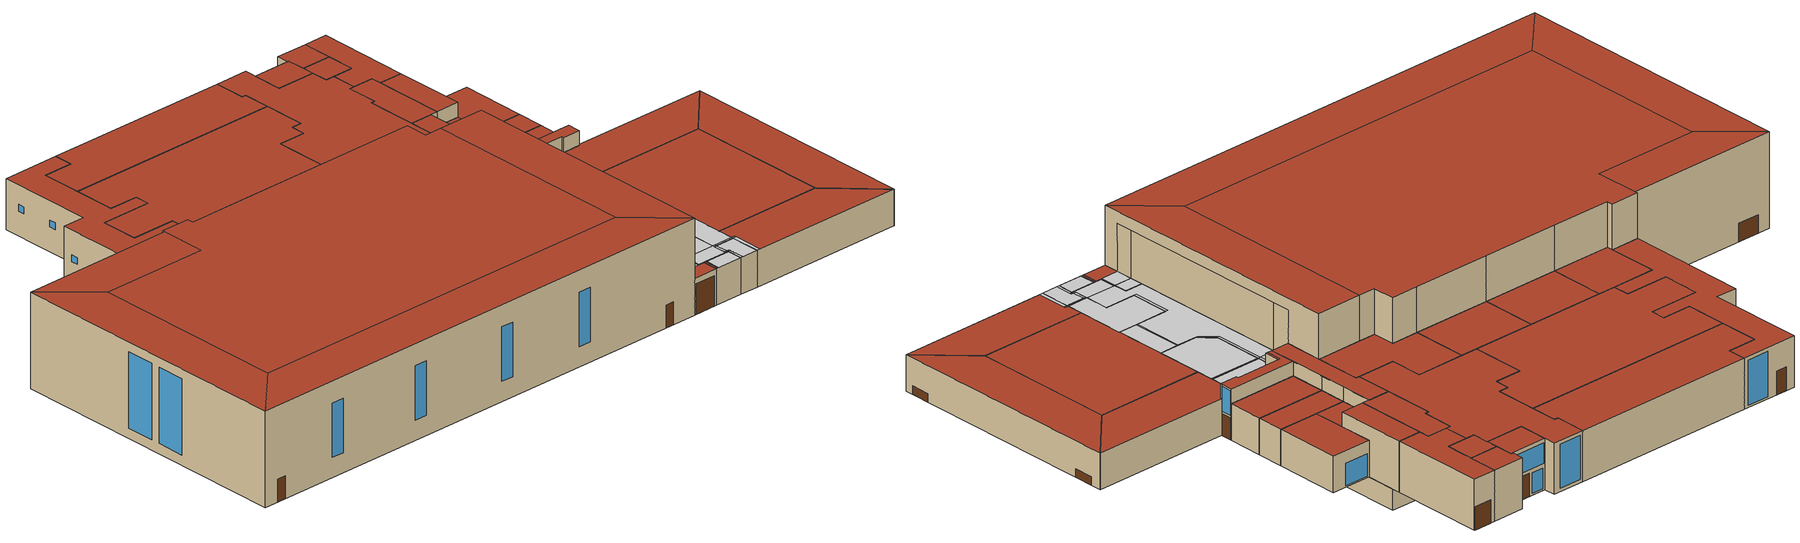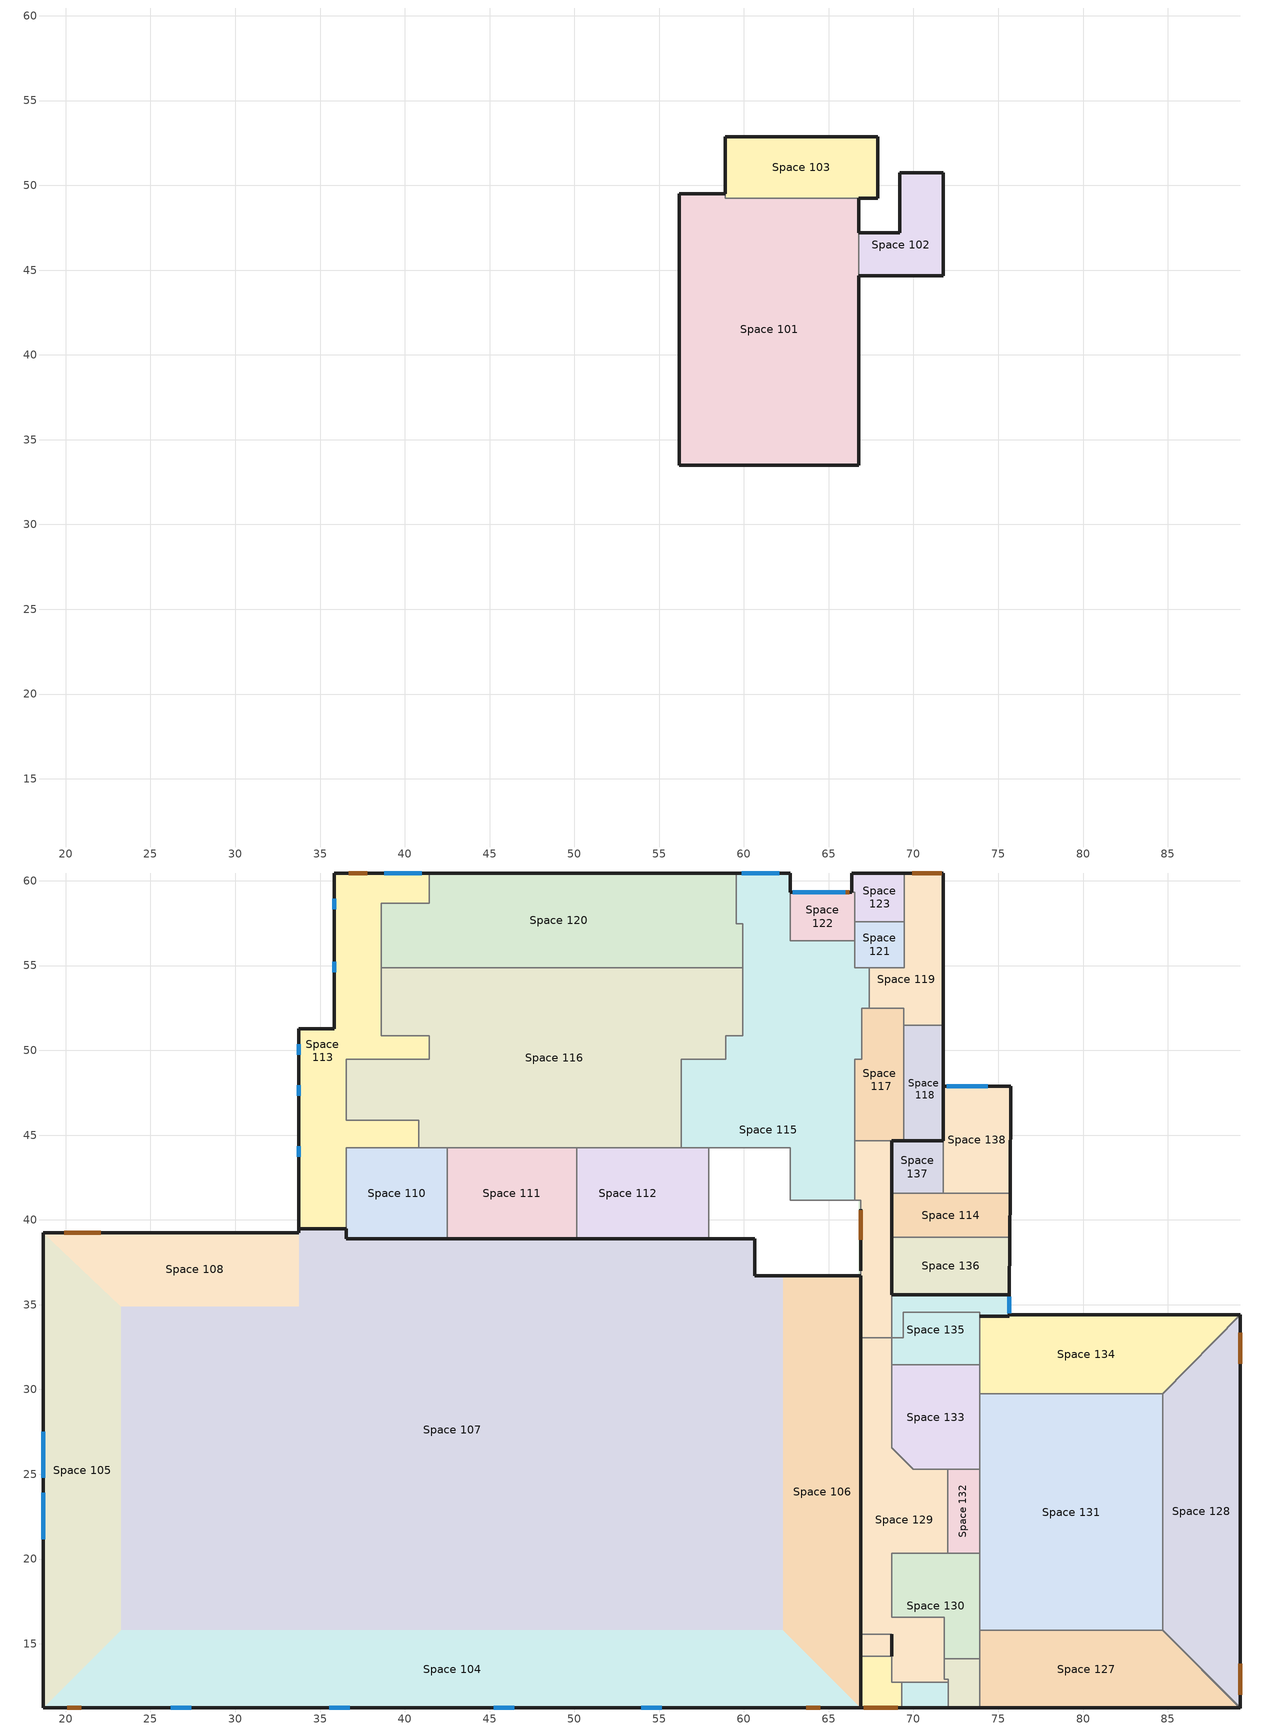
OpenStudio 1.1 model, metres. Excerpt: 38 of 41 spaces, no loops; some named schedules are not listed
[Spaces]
Space 101
 floor ground: 58.89,49.5 58.89,49.25 66.78,49.25 66.78,33.5 56.18,33.5 56.18,49.5 z-2
 wall ground: 58.89,49.5 56.18,49.5 56.18,33.5 66.78,33.5 66.78,44.67 / 66.78,47.21 66.78,49.25 z-2:0
 wall to Space 103: 66.78,49.25 58.89,49.25 58.89,49.5 z-2:0
 wall to Space 102: 66.78,44.67 66.78,47.21 z-2:0
 ceiling adiabatic (V2-BRoof1): 66.78,36.72 66.78,41.15 62.74,41.15 62.74,44.27 57.93,44.27 57.93,38.88 60.64,38.88 60.64,36.72 z0
Space 102
 floor ground: 71.74,50.73 71.74,44.67 66.78,44.67 66.78,47.21 69.2,47.21 69.2,50.73 z-2
 wall ground: 66.78,44.67 71.74,44.67 71.74,50.73 69.2,50.73 69.2,47.21 66.78,47.21 z-2:0
Space 103
 floor ground: 67.88,52.86 67.88,49.25 58.89,49.25 58.89,52.86 z-2
 wall ground: 66.78,49.25 67.88,49.25 67.88,52.86 58.89,52.86 58.89,49.5 z-2:0
Space 104
 floor ground: 62.32,15.79 66.9,11.22 18.68,11.22 23.25,15.79 z0
 wall outside: 18.68,11.22 66.9,11.22 z0:8.99
 window: 53.94,11.22 55.15,11.22 / 35.55,11.22 36.76,11.22 / 26.21,11.22 27.42,11.22 / 45.25,11.22 46.46,11.22 z1.87:6.94
 door: 20.08,11.22 20.91,11.22 / 63.69,11.22 64.51,11.22 z0:2.13
 roof outside: 66.9,11.22 62.32,15.79 23.25,15.79 18.68,11.22 z8.99
Space 105
 floor ground: 18.68,39.23 23.25,34.91 23.25,15.79 18.68,11.22 z0
 wall outside: 18.68,39.23 18.68,11.22 z0:8.99
 window: 18.68,23.91 18.68,21.17 / 18.68,27.52 18.68,24.78 z0.96:8.06
 roof outside: 18.68,11.22 23.25,15.79 23.25,34.91 18.68,39.23 z8.99
Space 106
 floor ground: 66.9,36.72 66.9,11.22 62.32,15.79 62.32,33.5 66.78,33.5 66.78,36.72 z0
 floor to Space 101: 66.78,36.72 66.78,33.5 62.32,33.5 62.32,36.72 z0
 wall outside: 66.9,36.72 62.32,36.72 z4.75:8.99; 66.9,11.22,8.99 66.9,11.22,3.4 66.9,12.67,3.4 66.9,12.67,7.9 66.9,33.05,7.9 66.9,33.05,4.75 66.9,36.72,4.75 66.9,36.72,8.99
 wall to Space 129 (V2-BWall2): 66.9,14.25 66.9,15.57 66.9,36.72 z0:3.4; 66.9,33.05 66.9,36.72 z3.4:4.75
 wall to Space 109: 66.9,36.72 62.32,36.72 z0:4.75
 wall to Space 124 (V2-BWall2): 66.9,11.22 66.9,14.25 z0:3.4
 wall adiabatic (V2-BWall2): 66.9,31.36 66.9,33.05 z3.4:7.9
 wall to Space 139 (V2-BWall2): 66.9,12.67 66.9,14.3 z3.4:7.9
 wall to Space 140 (000_Interior Wall 1): 66.9,14.3 66.9,31.36 z3.4:7.9
 roof outside: 66.9,11.22 66.9,36.72 62.32,36.72 62.32,15.79 z8.99
Space 107
 floor ground: 36.54,39.48 36.54,38.88 56.18,38.88 56.18,33.5 62.32,33.5 62.32,15.79 23.25,15.79 23.25,34.91 33.75,34.91 33.75,39.48 z0
 floor to Space 101: 60.64,38.88 60.64,36.72 62.32,36.72 62.32,33.5 56.18,33.5 56.18,38.88 z0
 wall outside: 62.32,36.72 60.64,36.72 60.64,38.88 57.93,38.88 50.14,38.88 42.49,38.88 36.54,38.88 36.54,39.48 33.75,39.48 z4.75:8.99; 33.75,39.48 33.75,39.23 z0:8.99; 62.32,36.72 60.64,36.72 60.64,38.88 57.93,38.88 z0:4.75
 wall to Space 110 (000_Interior Wall): 42.49,38.88 36.54,38.88 36.54,39.48 z0:4.75
 wall to Space 111: 50.14,38.88 42.49,38.88 z0:4.75
 wall to Space 113 (000_Interior Wall): 36.54,39.48 33.75,39.48 z0:4.75
 wall to Space 112: 57.93,38.88 50.14,38.88 z0:4.75
 roof outside: 62.32,15.79 62.32,36.72 60.64,36.72 60.64,38.88 36.54,38.88 36.54,39.48 33.75,39.48 33.75,34.91 23.25,34.91 23.25,15.79 z8.99
Space 108
 floor ground: 18.68,39.23 33.75,39.23 33.75,34.91 23.25,34.91 z0
 wall outside: 33.75,39.23 18.68,39.23 z0:8.99
 door: 22.08,39.23 19.92,39.23 z0:1.74
 roof outside: 33.75,34.91 33.75,39.23 18.68,39.23 23.25,34.91 z8.99
Space 109
 floor ground: 66.9,41.15 66.9,36.72 66.78,36.72 66.78,41.15 z0
 wall outside: 66.9,36.99 66.9,40.63 z2.41:3.4
 wall to Space 112: 57.93,44.27 57.93,38.88 z0:4.75
 wall to Space 115: 66.54,41.15 62.74,41.15 62.74,44.27 57.93,44.27 z0:4.75
 wall to Space 129: 66.9,36.72 66.9,40.92 66.9,41.15 66.54,41.15 z0:3.4; 66.9,36.72 66.9,36.99 66.9,40.63 66.9,40.92 66.9,41.15 66.54,41.15 z3.4:4.75
 door inside: 66.9,38.84 66.9,40.58 z0:2.16
 roof outside: 66.9,36.72 66.9,41.15 62.74,41.15 62.74,44.27 57.93,44.27 57.93,38.88 60.64,38.88 60.64,36.72 z4.75
Space 110
 floor ground: 42.49,44.27 42.49,38.88 36.54,38.88 36.54,44.27 z0
 wall to Space 113: 40.83,44.27 36.54,44.27 36.54,39.48 z0:4.75
 wall to Space 116: 42.49,44.27 40.83,44.27 z0:4.75
 wall to Space 111: 42.49,38.88 42.49,44.27 z0:4.75
 roof outside: 42.49,38.88 42.49,44.27 36.54,44.27 36.54,38.88 z4.75
Space 111
 floor ground: 50.14,44.27 50.14,38.88 42.49,38.88 42.49,44.27 z0
 wall to Space 116: 50.14,44.27 42.49,44.27 z0:4.75
 wall to Space 112: 50.14,38.88 50.14,44.27 z0:4.75
 roof outside: 50.14,38.88 50.14,44.27 42.49,44.27 42.49,38.88 z4.75
Space 112
 floor ground: 56.18,44.27 56.18,38.88 50.14,38.88 50.14,44.27 z0
 floor to Space 101: 57.93,44.27 57.93,38.88 56.18,38.88 56.18,44.27 z0
 wall to Space 116: 56.3,44.27 50.14,44.27 z0:4.75
 wall to Space 115: 57.93,44.27 56.3,44.27 z0:4.75
 roof outside: 57.93,38.88 57.93,44.27 50.14,44.27 50.14,38.88 z4.75
Space 113
 floor ground: 41.44,60.46 41.44,58.68 38.61,58.68 38.61,50.87 41.44,50.87 41.44,49.47 36.54,49.47 36.54,45.87 40.83,45.87 40.83,44.27 36.54,44.27 36.54,39.48 33.75,39.48 33.75,51.26 35.85,51.26 35.85,60.46 z0
 wall outside: 41.44,60.46 35.85,60.46 35.85,51.26 33.75,51.26 33.75,39.48 z0:4.75
 wall to Space 120: 38.61,54.87 38.61,58.68 41.44,58.68 41.44,60.46 z0:4.75
 wall to Space 116: 40.83,44.27 40.83,45.87 36.54,45.87 36.54,49.47 41.44,49.47 41.44,50.87 38.61,50.87 38.61,54.87 z0:4.75
 window: 41,60.46 38.78,60.46 z0.2:4.41; 35.85,55.22 35.85,54.6 / 35.85,58.94 35.85,58.33 z2.34:2.96; 33.75,44.35 33.75,43.74 / 33.75,50.35 33.75,49.73 / 33.75,47.93 33.75,47.31 z1.82:2.43
 door: 37.78,60.46 36.71,60.46 z0:2.19
 roof outside: 36.54,39.48 36.54,44.27 40.83,44.27 40.83,45.87 36.54,45.87 36.54,49.47 41.44,49.47 41.44,50.87 38.61,50.87 38.61,58.68 41.44,58.68 41.44,60.46 35.85,60.46 35.85,51.26 33.75,51.26 33.75,39.48 z4.75
Space 115
 floor ground: 62.74,60.46 62.74,56.47 66.54,56.47 66.54,54.88 67.4,54.88 67.4,52.86 59.93,52.86 59.93,57.47 59.54,57.47 59.54,60.46 z0
 floor to Space 103: 59.93,52.86 67.4,52.86 67.4,52.47 66.94,52.47 66.94,49.47 66.54,49.47 66.54,49.25 58.89,49.25 58.89,49.47 58.94,49.47 58.94,50.86 59.93,50.86 z0
 floor to Space 101: 58.89,49.47 58.89,49.25 66.54,49.25 66.54,41.15 62.74,41.15 62.74,44.27 56.3,44.27 56.3,49.47 z0
 wall outside: 62.74,59.31 62.74,60.46 59.54,60.46 z0:4.75
 wall to Space 116: 59.93,54.87 59.93,50.86 58.94,50.86 58.94,49.47 56.3,49.47 56.3,44.27 z0:4.75
 wall to Space 120: 59.54,60.46 59.54,57.47 59.93,57.47 59.93,54.87 z0:4.75
 wall to Space 122: 66.54,56.47 62.74,56.47 62.74,59.31 z0:4.75
 wall to Space 121: 67.4,54.88 66.54,54.88 66.54,56.47 z0:4.75
 wall to Space 119: 67.4,52.47 67.4,54.88 z0:4.75
 wall to Space 117: 66.54,44.67 66.54,49.47 66.94,49.47 66.94,52.47 67.4,52.47 z0:4.75
 wall to Space 129: 66.54,41.15 66.54,44.67 z0:3.4; 66.54,41.15 66.54,44.67 z3.4:4.75
 window: 62.09,60.46 59.87,60.46 z0.34:4.44
 roof outside: 66.54,41.15 66.54,49.47 66.94,49.47 66.94,52.47 67.4,52.47 67.4,54.88 66.54,54.88 66.54,56.47 62.74,56.47 62.74,60.46 59.54,60.46 59.54,57.47 59.93,57.47 59.93,50.86 58.94,50.86 58.94,49.47 56.3,49.47 56.3,44.27 62.74,44.27 62.74,41.15 z4.75
Space 116
 floor ground: 59.93,54.87 59.93,52.86 58.89,52.86 58.89,49.5 56.18,49.5 56.18,44.27 40.83,44.27 40.83,45.87 36.54,45.87 36.54,49.47 41.44,49.47 41.44,50.87 38.61,50.87 38.61,54.87 z0
 floor to Space 101: 58.89,49.5 58.89,49.47 56.3,49.47 56.3,44.27 56.18,44.27 56.18,49.5 z0
 floor to Space 103: 59.93,52.86 59.93,50.86 58.94,50.86 58.94,49.47 58.89,49.47 58.89,52.86 z0
 wall to Space 120: 59.93,54.87 38.61,54.87 z0:4.75
 roof outside: 56.3,44.27 56.3,49.47 58.94,49.47 58.94,50.86 59.93,50.86 59.93,54.87 38.61,54.87 38.61,50.87 41.44,50.87 41.44,49.47 36.54,49.47 36.54,45.87 40.83,45.87 40.83,44.27 z4.75
Space 117
 floor ground: 69.43,52.47 69.43,50.73 69.2,50.73 69.2,47.21 66.78,47.21 66.78,49.25 67.88,49.25 67.88,52.47 z0
 floor to Space 103: 67.88,52.47 67.88,49.25 66.54,49.25 66.54,49.47 66.94,49.47 66.94,52.47 z0
 floor to Space 101: 66.78,49.25 66.78,44.67 66.54,44.67 66.54,49.25 z0
 floor to Space 102: 69.43,50.73 69.43,44.67 66.78,44.67 66.78,47.21 69.2,47.21 69.2,50.73 z0
 wall outside: 68.71,44.67 69.43,44.67 z3.4:4.75
 wall to Space 119: 69.43,51.49 69.43,52.47 67.4,52.47 z0:4.75
 wall to Space 118: 69.43,44.67 69.43,51.49 z0:4.75
 wall to Space 137: 68.71,44.67 69.43,44.67 z0:3.4
 wall to Space 129: 66.54,44.67 68.71,44.67 z0:3.4; 66.54,44.67 68.71,44.67 z3.4:4.75
 roof outside: 69.43,44.67 69.43,52.47 66.94,52.47 66.94,49.47 66.54,49.47 66.54,44.67 z4.75
Space 118
 floor ground: 71.74,51.49 71.74,50.73 69.43,50.73 69.43,51.49 z0
 floor to Space 102: 71.74,50.73 71.74,44.67 69.43,44.67 69.43,50.73 z0
 wall outside: 69.43,44.67 71.74,44.67 z3.4:4.75; 71.74,44.67,4.75 71.74,44.67,3.4 71.74,47.88,3.4 71.74,47.88,0 71.74,51.49,0 71.74,51.49,4.75
 wall to Space 137: 69.43,44.67 71.74,44.67 z0:3.4
 wall to Space 119: 71.74,51.49 69.43,51.49 z0:4.75
 wall to Space 138: 71.74,44.67 71.74,47.88 z0:3.4
 roof outside: 71.74,44.67 71.74,51.49 69.43,51.49 69.43,44.67 z4.75
Space 119
 floor ground: 71.74,60.46 71.74,51.49 69.43,51.49 69.43,52.47 67.88,52.47 67.88,52.86 67.4,52.86 67.4,54.88 69.45,54.88 69.45,60.46 z0
 floor to Space 103: 67.88,52.86 67.88,52.47 67.4,52.47 67.4,52.86 z0
 wall outside: 71.74,51.49 71.74,60.46 69.45,60.46 z0:4.75
 wall to Space 121: 69.45,57.6 69.45,54.88 67.4,54.88 z0:4.75
 wall to Space 123: 69.45,60.46 69.45,57.6 z0:4.75
 door: 71.66,60.46 69.92,60.46 z0:2.16
 roof outside: 71.74,51.49 71.74,60.46 69.45,60.46 69.45,54.88 67.4,54.88 67.4,52.47 69.43,52.47 69.43,51.49 z4.75
Space 120
 floor ground: 59.54,60.46 59.54,57.47 59.93,57.47 59.93,54.87 38.61,54.87 38.61,58.68 41.44,58.68 41.44,60.46 z0
 wall outside: 59.54,60.46 41.44,60.46 z0:4.75
 roof outside: 59.93,54.87 59.93,57.47 59.54,57.47 59.54,60.46 41.44,60.46 41.44,58.68 38.61,58.68 38.61,54.87 z4.75
Space 121
 floor ground: 69.45,57.6 69.45,54.88 66.54,54.88 66.54,57.6 z0
 wall to Space 122: 66.54,57.6 66.54,56.47 z0:4.75
 wall to Space 123: 69.45,57.6 66.54,57.6 z0:4.75
 roof outside: 69.45,54.88 69.45,57.6 66.54,57.6 66.54,54.88 z4.75
Space 122
 floor ground: 62.74,59.31 66.54,59.31 66.54,56.47 62.74,56.47 z0
 wall outside: 66.35,59.31 62.74,59.31 z0:4.75
 wall to Space 123: 66.54,57.6 66.54,59.31 66.35,59.31 z0:4.75
 window: 64.16,59.31 62.99,59.31 z0.17:2.08; 65.97,59.31 62.89,59.31 z2.49:4.4
 door: 66.21,59.31 64.47,59.31 z0:2.16
 roof outside: 66.54,56.47 66.54,59.31 62.74,59.31 62.74,56.47 z4.75
Space 123
 floor ground: 69.45,60.46 69.45,57.6 66.54,57.6 66.54,59.31 66.35,59.31 66.35,60.46 z0
 wall outside: 69.45,60.46 66.35,60.46 66.35,59.31 z0:4.75
 roof outside: 69.45,57.6 69.45,60.46 66.35,60.46 66.35,59.31 66.54,59.31 66.54,57.6 z4.75
Space 124
 floor ground: 68.71,14.25 68.71,12.72 69.32,12.72 69.32,11.22 66.9,11.22 66.9,14.25 z0; 68.71,15.57 68.71,14.25 66.9,14.25 66.9,15.57 z0
 wall outside: 66.9,11.22 69.32,11.22 / 68.71,14.25 68.71,15.57 z0:3.4
 wall adiabatic (V2-BWall2): 66.9,15.57 66.9,14.25 z0:3.4
 wall to Space 129: 68.71,15.57 66.9,15.57 / 69.32,12.72 68.71,12.72 68.71,14.25 z0:3.4
 wall to Space 125: 69.32,11.22 69.32,12.72 z0:3.4
 door: 67.08,11.22 69.08,11.22 z0:2.86
 ceiling to Space 140: 68.71,14.3 68.71,15.57 66.9,15.57 66.9,14.3 z3.4
 ceiling to Space 139: 69.32,12.67 69.32,12.72 68.71,12.72 68.71,14.25 66.9,14.25 66.9,12.67 z3.4
 roof outside: 66.9,11.22 69.32,11.22 69.32,12.67 66.9,12.67 z3.4
Space 125
 floor ground: 72.06,12.72 72.06,11.22 69.32,11.22 69.32,12.72 z0
 wall outside: 69.32,11.22 72.06,11.22 z0:3.4
 wall to Space 129: 72.06,12.72 69.32,12.72 z0:3.4
 wall to Space 126: 72.06,11.22 72.06,12.72 z0:3.4
 ceiling to Space 139: 72.06,11.22 72.06,12.72 69.44,12.72 69.44,12.67 69.62,12.67 69.62,11.22 z3.4
 roof outside: 69.49,11.22 69.49,12.67 69.32,12.67 69.32,11.22 z3.4; 69.62,11.22 69.62,12.67 69.49,12.67 69.49,11.22 z3.4
Space 126
 floor ground: 73.91,14.11 73.91,11.22 72.06,11.22 72.06,12.91 71.81,12.91 71.81,14.11 z0
 wall outside: 72.06,11.22 73.91,11.22 z0:3.4
 wall to Space 129: 71.81,14.11 71.81,12.91 72.06,12.91 72.06,12.72 z0:3.4
 wall to Space 130: 73.91,14.11 73.72,14.11 71.81,14.11 z0:3.4
 wall to Space 127: 73.91,11.22 73.91,14.11 z1.46:3.4; 73.91,11.22 73.91,14.11 z0:1.46
 ceiling to Space 139: 72.32,11.22 72.32,12.72 72.06,12.72 72.06,11.22 z3.4; 72.06,12.91 72.06,14.11 71.81,14.11 71.81,12.91 z3.4; 73.91,11.22 73.91,14.11 72.06,14.11 72.06,12.91 72.32,12.91 72.32,11.22 z3.4
Space 127
 floor ground: 84.7,15.79 89.27,11.22 73.91,11.22 73.91,15.79 z0
 wall outside: 73.91,11.22 89.27,11.22 z0:3.4
 wall to Space 130: 73.91,15.79 73.91,14.3 73.91,14.11 z1.46:3.4; 73.91,15.79 73.91,14.11 z0:1.46
 wall to Space 131: 84.7,15.79 73.91,15.79 z0:3.4
 wall to Space 128: 89.27,11.22 84.7,15.79 z0:3.4
 ceiling to Space 139: 74.27,11.22 74.27,14.11 73.91,14.11 73.91,11.22 z3.4
 roof outside: 89.27,11.22 84.7,15.79 73.91,15.79 73.91,14.3 74.27,14.3 74.27,11.22 z3.4
Space 128
 floor ground: 89.27,34.42 89.27,11.22 84.7,15.79 84.7,29.75 z0
 wall outside: 89.27,11.22 89.27,34.42 z0:3.4
 wall to Space 131: 84.7,29.75 84.7,15.79 z0:3.4
 wall to Space 134: 89.27,34.42 84.7,29.75 z0:3.4
 door: 89.27,31.51 89.27,33.34 / 89.27,12 89.27,13.82 z0:0.79
 roof outside: 89.27,11.22 89.27,34.42 84.7,29.75 84.7,15.79 z3.4
Space 129
 floor to Space 101: 66.78,44.67 66.78,41.15 66.54,41.15 66.54,44.67 z0
 floor ground: 68.71,15.57 68.71,14.25 66.9,14.25 66.9,15.57 z0; 66.78,44.67 68.71,44.67 68.71,26.56 69.99,25.29 72.02,25.29 72.02,20.36 68.73,20.36 68.73,16.57 71.81,16.57 71.81,12.91 72.06,12.91 72.06,12.72 68.71,12.72 68.71,15.57 66.9,15.57 66.9,41.15 66.78,41.15 z0
 wall outside: 68.71,35.57 68.71,38.99 68.71,41.57 68.71,44.67 z3.4:4.75
 wall to Space 137: 68.71,41.57 68.71,44.67 z0:3.4
 wall to Space 114: 68.71,38.99 68.71,41.57 z0:3.4
 wall to Space 136: 68.71,35.57 68.71,38.99 z0:3.4
 wall to Space 135: 68.71,33.05,4.75 68.71,33.05,3.4 68.71,31.45,3.4 68.71,31.45,0 68.71,35.57,0 68.71,35.57,4.75
 wall to Space 133: 72.02,25.29 69.99,25.29 68.71,26.56 68.71,31.45 z0:3.4
 wall to Space 132: 72.02,20.36 72.02,25.29 z0:3.4
 wall to Space 130: 71.81,14.11 71.81,16.57 68.73,16.57 68.73,20.36 72.02,20.36 z0:3.4
 wall to Space 141 (V2-BWall2): 66.9,33.05 68.71,33.05 z3.4:4.75
 ceiling to Space 141 (V2-BWall2): 68.71,31.45 68.71,33.05 68.45,33.05 68.45,31.45 z3.4; 66.9,31.36 68.45,31.36 68.45,33.05 66.9,33.05 z3.4
 ceiling to Space 140 (V2-BWall2): 69.99,25.29 68.71,26.56 68.71,31.36 68.45,31.36 68.45,26.56 69.79,25.29 z3.4; 72.02,20.36 72.02,25.29 71.92,25.29 71.92,20.36 z3.4; 68.73,16.57 68.73,20.36 68.47,20.36 68.47,16.57 z3.4; 71.81,14.3 71.81,16.57 68.47,16.57 68.47,20.36 71.92,20.36 71.92,25.29 69.79,25.29 68.45,26.56 68.45,31.36 66.9,31.36 66.9,15.57 68.71,15.57 68.71,14.3 z3.4
 ceiling to Space 139 (V2-BWall2): 68.8,12.72 68.8,14.25 68.71,14.25 68.71,12.72 z3.4; 72.06,12.72 72.06,12.91 71.81,12.91 71.81,14.3 68.8,14.3 68.8,12.72 z3.4
 roof outside (V2-BWall2): 68.71,33.05 68.71,44.67 66.54,44.67 66.54,41.15 66.9,41.15 66.9,33.05 z4.75
Space 130
 floor ground: 73.91,20.36 73.91,14.11 71.81,14.11 71.81,16.57 68.73,16.57 68.73,20.36 z0
 wall to Space 132: 73.91,20.36 72.02,20.36 z0:3.4
 wall to Space 131: 73.91,15.79 73.91,20.36 z0:1.46; 73.91,15.79 73.91,20.36 z1.46:3.4
 ceiling to Space 140: 71.81,14.3 73.91,14.3 73.91,20.36 68.73,20.36 68.73,16.57 71.81,16.57 z3.4
 ceiling to Space 139: 73.91,14.11 73.91,14.3 72.06,14.3 72.06,14.11 z3.4
Space 131
 floor ground: 84.7,29.75 84.7,15.79 73.91,15.79 73.91,29.75 z0
 wall to Space 132: 73.91,25.29 73.91,20.36 z1.46:3.4; 73.91,25.29 73.91,20.36 z0:1.46
 wall to Space 133: 73.91,29.75 73.91,25.29 z1.46:3.4; 73.91,29.75 73.91,25.29 z0:1.46
 wall to Space 134: 84.7,29.75 73.91,29.75 z0:3.4
 roof outside: 84.7,15.79 84.7,29.75 73.91,29.75 73.91,15.79 z3.4
Space 132
 floor ground: 73.91,25.29 73.91,20.36 72.02,20.36 72.02,25.29 z0
 wall to Space 133: 73.91,25.29 72.02,25.29 z0:3.4
 ceiling to Space 140: 73.91,20.36 73.91,25.29 72.02,25.29 72.02,20.36 z3.4
Space 133
 floor ground: 73.91,31.45 73.91,25.29 69.99,25.29 68.71,26.56 68.71,31.45 z0
 wall to Space 135: 73.91,31.45 68.71,31.45 z0:3.4
 wall to Space 134: 73.91,29.75 73.91,31.36 73.91,31.45 z1.46:3.4; 73.91,29.75 73.91,31.45 z0:1.46
 ceiling to Space 141: 73.91,31.36 73.91,31.45 68.71,31.45 68.71,31.36 z3.4
 ceiling to Space 140: 73.91,25.29 73.91,31.36 68.71,31.36 68.71,26.56 69.99,25.29 z3.4
Space 134
 floor ground: 89.27,34.42 84.7,29.75 73.91,29.75 73.91,34.33 75.65,34.33 75.65,34.42 z0
 wall outside: 89.27,34.42 75.65,34.42 z0:3.4
 wall to Space 135: 75.65,34.42 75.65,34.33 73.91,34.33 73.91,31.45 z0:1.46; 73.91,34.33 73.91,31.45 z1.46:3.4; 75.65,34.33 73.91,34.33 z1.46:2.05; 75.65,34.42 75.65,34.33 73.91,34.33 z2.05:3.4
 roof outside: 84.7,29.75 89.27,34.42 75.65,34.42 75.65,34.33 73.91,34.33 73.91,29.75 z3.4
Space 135
 floor ground: 75.66,35.57 75.65,34.42 75.65,34.33 73.91,34.33 73.91,31.45 68.71,31.45 68.71,35.57 z0
 wall outside: 75.65,34.42 75.66,35.57 z0:4.76; 75.66,35.57 68.71,35.57 / 75.65,34.33 75.65,34.42 z3.4:4.76
 wall outside (V2-BWall2): 73.91,34.33 75.65,34.33 z3.4:4.76
 wall to Space 136: 75.66,35.57 68.71,35.57 z0:3.4
 wall to Space 141 (V2-BWall2): 69.4,34.54 73.91,34.54 73.91,34.33 / 68.71,33.05 69.17,33.05 z3.4:4.76
 wall adiabatic (V2-BWall2): 69.17,33.05 69.4,33.05 69.4,34.54 z3.4:4.76
 window: 75.65,34.5 75.66,35.47 z2.27:4.58
 door: 75.65,34.5 75.66,35.46 z0:2.03
 ceiling to Space 141 (000_Interior Wall): 73.91,31.45 73.91,34.54 69.4,34.54 69.4,33.05 68.71,33.05 68.71,31.45 z3.4
 roof outside: 69.17,33.05 69.17,34.54 73.91,34.54 73.91,34.33 75.65,34.33 75.65,34.42 75.66,35.57 68.71,35.57 68.71,33.05 z4.76; 69.4,33.05 69.4,34.54 69.17,34.54 69.17,33.05 z4.76
Space 136
 floor ground: 75.68,38.99 75.66,35.57 68.71,35.57 68.71,38.99 z0
 wall outside: 75.66,35.57 75.68,38.99 z0:3.4
 wall to Space 114: 75.68,38.99 68.71,38.99 z0:3.4
 roof outside: 75.66,35.57 75.68,38.99 68.71,38.99 68.71,35.57 z3.4
Space 114
 floor ground: 75.7,41.57 75.68,38.99 68.71,38.99 68.71,41.57 z0
 wall outside: 75.68,38.99 75.7,41.57 z0:3.4
 wall to Space 137: 71.74,41.57 68.71,41.57 z0:3.4
 wall to Space 138: 75.7,41.57 71.74,41.57 z0:3.4
 roof outside: 75.68,38.99 75.7,41.57 68.71,41.57 68.71,38.99 z3.4
Space 137
 floor ground: 71.74,44.67 71.74,41.57 68.71,41.57 68.71,44.67 z0
 wall to Space 138: 71.74,41.57 71.74,44.67 z0:3.4
 roof outside: 71.74,41.57 71.74,44.67 68.71,44.67 68.71,41.57 z3.4
Space 138
 floor ground: 75.74,47.88 75.7,41.57 71.74,41.57 71.74,47.88 z0
 wall outside: 75.7,41.57 75.74,47.88 71.74,47.88 z0:3.4
 window: 74.37,47.88 71.96,47.88 z0.16:2.24
 roof outside: 75.7,41.57 75.74,47.88 71.74,47.88 71.74,41.57 z3.4
[Building]
Building 362 - Archetype 5C - Fitness and Recreation: North Axis=-15; Space Type=MNECB-Recreational Sports Area; Default Schedule Set=NECB-B
[Site]
Site 1: Latitude {deg}=44.12; Longitude {deg}=-77.53; Time Zone {hr}=-5; Elevation {m}=86
[SizingPeriod:DesignDay] Barometric Pressure {Pa}=100296; Sky Clearness=0; Rain Indicator=0; Snow Indicator=0; Day of Month=21; Daylight Saving Time Indicator=0; Dry-Bulb Temperature Range Modifier Type=DefaultMultipliers
Name | Maximum Dry-Bulb Temperature {C} | Daily Dry-Bulb Temperature Range {deltaC} | Humidity Indicating Conditions at Maximum Dry-Bulb {BasedOnField A3} | Wind Speed {m/s} | Wind Direction {deg} | Month | Day Type | Humidity Indicating Type | Solar Model Indicator | ASHRAE Taub | ASHRAE Taud
Trenton Ann Clg .4% Condns DB=>MWB | 29.2 | 9.9 | 22.1 | 5.1 | 220 | 7 | SummerDesignDay | Wetbulb | ASHRAETau | 0.459 | 2.014
Trenton Ann Htg Wind 99.6% Condns WS=>MCDB | -3.4 | 0 | -3.4 | 13.4 | 50 | 1 | WinterDesignDay | Wetbulb | ASHRAEClearSky
Trenton Ann Hum_n 99.6% Condns DP=>MCDB | -21 | 0 | -27.1 | 2.9 | 50 | 1 | WinterDesignDay | Dewpoint | ASHRAEClearSky
Trenton Ann Clg .4% Condns Enth=>MDB | 27.5 | 9.9 | 70700 | 5.1 | 220 | 7 | SummerDesignDay | Enthalpy | ASHRAETau | 0.459 | 2.014
[Construction]
000_Exterior Door: 000_F08 Metal surface, 000_I01 25mm insulation board
MNECB_ExtWindow: MNECB Ref Simple Glazing System
000_Interior Wall; 000_Interior Wall 1: 000_G01a 19mm gypsum board, 000_F04 Wall air space resistance, 000_G01a 19mm gypsum board
000_Interior Partition; 000_Interior Door: 000_G05 25mm wood
000_ExtSlabCarpet_4in_ClimateZone 1-8: MAT-CC05 4 HW CONCRETE, CP02 CARPET PAD
V2-BWall2: 000_F08 Metal surface, 000_G05 12mm wood, Wall Insulation - RSI2.11, 000_G01a 19mm gypsum board
V2-BRoof1: MNECB Ref Gravel 50mm, MNECB Built-up Roof 9.5mm, Roof Insulation RSI1.76, 50mm lightweight concrete
000_Interior Floor 1: 000_F16 Acoustic tile, 000_F05 Ceiling air space resistance, 50mm lightweight concrete
000_Interior Ceiling 1: 50mm lightweight concrete, 000_F05 Ceiling air space resistance, 000_F16 Acoustic tile
MNECB Ref Underground Floor 6.136 1: MNECB Ref Polystyrene 25mm, MNECB Ref concrete 100mm 1
000_Exterior Window 1: 000_Clear 3mm 1, 000_Air 13mm, 000_Clear 3mm 1
000_Interior Window 1: 000_Clear 3mm 1
[WindowMaterial:SimpleGlazingSystem]
MNECB Ref Simple Glazing System: U-Factor {W/m2-K}=2.8; Solar Heat Gain Coefficient=0.64; Visible Transmittance=0.21
[Material]
Name | Roughness | Thickness | Conductivity | Density | Specific Heat | Thermal Absorptance | Solar Absorptance | Visible Absorptance
000_F08 Metal surface | Smooth | 0.0008 | 45.28 | 7824 | 500
000_I01 25mm insulation board | MediumRough | 0.0254 | 0.03 | 43 | 1210
000_F16 Acoustic tile | MediumSmooth | 0.0191 | 0.06 | 368 | 590
000_G01a 19mm gypsum board | MediumSmooth | 0.019 | 0.16 | 800 | 1090
MNECB Built-up Roof 9.5mm | VeryRough | 0.0095 | 0.1634 | 1121.29 | 1465.048 | 0.9 | 0.7 | 0.7
MNECB Ref Gravel 50mm | VeryRough | 0.0508 | 1.80282 | 1601.794 | 837.17 | 0.9 | 0.7 | 0.7
MNECB Ref Polystyrene 25mm | MediumRough | 0.02487 | 0.02885 | 28.832 | 1213.897
000_G05 25mm wood | MediumSmooth | 0.0254 | 0.15 | 608 | 1630
MAT-CC05 4 HW CONCRETE | Rough | 0.1016 | 1.311 | 2240 | 836.8 | 0.9 | 0.7 | 0.7
000_G05 12mm wood | MediumSmooth | 0.012 | 0.15 | 608 | 1630
Wall Insulation - RSI2.11 | MediumRough | 0.09495 | 0.045 | 265 | 836.8 | 0.9 | 0.7 | 0.7
Roof Insulation RSI1.76 | MediumRough | 0.08624 | 0.049 | 265 | 836.8 | 0.9 | 0.7 | 0.7
50mm lightweight concrete | MediumRough | 0.05 | 0.53 | 1280 | 840
MNECB Ref concrete 100mm 1 | MediumRough | 0.1016 | 1.80282 | 2242.512 | 837.17
[DefaultSubSurfaceConstructions] Glass Door Construction=000_Exterior Window 1; Skylight Construction=000_Exterior Window 1; Tubular Daylight Dome Construction=000_Interior Window 1; Tubular Daylight Diffuser Construction=000_Interior Window 1
Name | Fixed Window Construction | Operable Window Construction | Door Construction
ASHRAE_90.1-2004_ClimateZone 5-6 (s_scho)_Exterior_DefSubCons 2 | MNECB_ExtWindow | MNECB_ExtWindow | 000_Exterior Door
000_Interior_DefSubCons 8 | 000_Interior Window 1 | 000_Interior Window 1 | 000_Interior Door
[DefaultSurfaceConstructions]
Name | Floor Construction | Wall Construction | Roof Ceiling Construction
ASHRAE_90.1-2004_ClimateZone 5-6 (s_scho)_Exterior_DefSurfCons 2 | 000_ExtSlabCarpet_4in_ClimateZone 1-8 | V2-BWall2 | V2-BRoof1
000_Interior_DefSurfCons 8 | 000_Interior Floor 1 | 000_Interior Wall 1 | 000_Interior Ceiling 1
000_Ground_DefSurfCons 8 | MNECB Ref Underground Floor 6.136 1 | V2-BWall2 | 000_ExtSlabCarpet_4in_ClimateZone 1-8
[Material:AirGap]
Name | Thermal Resistance
000_F04 Wall air space resistance | 0.15
000_F05 Ceiling air space resistance | 0.18
[Material:NoMass]
CP02 CARPET PAD: Roughness=VeryRough; Thermal Resistance=0.2165; Thermal Absorptance=0.9; Solar Absorptance=0.7; Visible Absorptance=0.8
[WindowMaterial:Gas]
000_Air 13mm: Gas Type=Air; Thickness=0.0127
[WindowMaterial:Glazing]
000_Clear 3mm 1: Optical Data Type=SpectralAverage; Thickness=0.003; Solar Transmittance at Normal Incidence=0.837; Front Side Solar Reflectance at Normal Incidence=0.075; Back Side Solar Reflectance at Normal Incidence=0.075; Visible Transmittance at Normal Incidence=0.898; Front Side Visible Reflectance at Normal Incidence=0.081; Back Side Visible Reflectance at Normal Incidence=0.081; Infrared Transmittance at Normal Incidence=0; Front Side Infrared Hemispherical Emissivity=0.84; Back Side Infrared Hemispherical Emissivity=0.84; Conductivity=0.9
[DefaultConstructionSet]
V2-Baseline: Default Exterior Surface Constructions=ASHRAE_90.1-2004_ClimateZone 5-6 (s_scho)_Exterior_DefSurfCons 2; Default Interior Surface Constructions=000_Interior_DefSurfCons 8; Default Ground Contact Surface Constructions=000_Ground_DefSurfCons 8; Default Exterior SubSurface Constructions=ASHRAE_90.1-2004_ClimateZone 5-6 (s_scho)_Exterior_DefSubCons 2; Default Interior SubSurface Constructions=000_Interior_DefSubCons 8; Interior Partition Construction=000_Interior Partition
[DefaultScheduleSet]
Name | Hours of Operation Schedule | Number of People Schedule | Lighting Schedule | Electric Equipment Schedule | Hot Water Equipment Schedule | Other Equipment Schedule
NECB-A | NECB-A-Fan | NECB-A-Occ | NECB-A-Ltg | NECB-A-Equ | NECB-A-HW | NECB-A-Proc
NECB-B | NECB-B-Fan | NECB-B-Occ | NECB-B-Ltg | NECB-B-Equ | NECB-B-HW | NECB-B-Proc
NECB-C | NECB-C-Fan | NECB-C-Occ | NECB-C-Ltg | NECB-C-Equ | NECB-C-HW | NECB-C-Proc
[ThermostatSetpoint:DualSetpoint] Heating Setpoint Temperature Schedule=NECB-B-Htg-Constant22; Cooling Setpoint Temperature Schedule=NECB-B-Clg
NECB-A; NECB-C; Thermostat Setpoint Dual Setpoint 1; Thermostat Setpoint Dual Setpoint 2; Thermostat Setpoint Dual Setpoint 4; Thermostat Setpoint Dual Setpoint 5; Thermostat Setpoint Dual Setpoint 6; Thermostat Setpoint Dual Setpoint 8; Thermostat Setpoint Dual Setpoint 10; Thermostat Setpoint Dual Setpoint 11; Thermostat Setpoint Dual Setpoint 12; Thermostat Setpoint Dual Setpoint 13; Thermostat Setpoint Dual Setpoint 14; Thermostat Setpoint Dual Setpoint 15; Thermostat Setpoint Dual Setpoint 19; Thermostat Setpoint Dual Setpoint 20; Thermostat Setpoint Dual Setpoint 21; Thermostat Setpoint Dual Setpoint 22; Thermostat Setpoint Dual Setpoint 23; Thermostat Setpoint Dual Setpoint 24; Thermostat Setpoint Dual Setpoint 25; Thermostat Setpoint Dual Setpoint 26; Thermostat Setpoint Dual Setpoint 27; Thermostat Setpoint Dual Setpoint 28; Thermostat Setpoint Dual Setpoint 29; Thermostat Setpoint Dual Setpoint 30; Thermostat Setpoint Dual Setpoint 31; Thermostat Setpoint Dual Setpoint 3; Thermostat Setpoint Dual Setpoint 7; Thermostat Setpoint Dual Setpoint 9
[DesignSpecification:OutdoorAir] Outdoor Air Flow Rate Fraction Schedule=Always_On
Name | Outdoor Air Flow per Person {m3/s-person}
NECB-Exercise centre-B-oa | 0.0124942
NECB-Audience - performance arts-C-oa | 0.030854
NECB-Conf./meet./multi-purpose-C-oa | 0.007874
NECB-Corr. < 2.4m wide-*-oa | 0.030448
NECB-Electrical/Mechanical-*-oa; NECB-Stairway-*-oa | 0.061558
NECB-Locker room-*-oa | 0.009398
NECB-Office - enclosed-A-oa | 0.008627
NECB-Storage area-E-oa | 0.035523
NECB-Washroom-*-oa | 0.009134
NECB-Sports arena - audience-B-oa | 0.0301
[SpaceType] Default Construction Set=V2-Baseline; Default Schedule Set=NECB-B
Name | Design Specification Outdoor Air Object
MNECB-Recreational Sports Area | NECB-Exercise centre-B-oa
MNECB-Indoor Athletics Seating | NECB-Audience - performance arts-C-oa
MNECB-Conference/Meeting | NECB-Conf./meet./multi-purpose-C-oa
MNECB-Corridors | NECB-Corr. < 2.4m wide-*-oa
MNECB-Electrical/Mechanical | NECB-Electrical/Mechanical-*-oa
MNECB-Locker room | NECB-Locker room-*-oa
MNECB-Office - enclosed | NECB-Office - enclosed-A-oa
MNECB-Stairway | NECB-Stairway-*-oa
MNECB-Storage area | NECB-Storage area-E-oa
MNECB-Washroom | NECB-Washroom-*-oa
NECB-Exercise Centre- Pool Area | NECB-Sports arena - audience-B-oa
[People:Definition] Number of People Calculation Method=Area/Person; Fraction Radiant=0.3
Name | Space Floor Area per Person {m2/person}
MNECB-Recreational Sports area-people_def; MNECB-Indoor Athletics Seating-people_def; NECB-Exercise Centre-pool area-people_def | 10
MNECB-Conference/meeting-people_def | 5
MNECB-Corridors-people_def; MNECB-Stairway-sched-*-people_def; MNECB-Storage area-sched-E-people_def | 100
MNECB-Electrical/Mechanical-sched-*-people_def | 200
MNECB-Locker room-sched-*-people_def; MNECB-Office - enclosed-sched-A-people_def | 20
NECB-Washroom-sched-*-people_def | 30
[People] Activity Level Schedule=Activity_Level
Name | People Definition | Space or SpaceType
NECB-Exercise centre-sched-B-people | MNECB-Recreational Sports area-people_def | MNECB-Recreational Sports Area
NECB-Audience - performance arts-sched-C-people | MNECB-Indoor Athletics Seating-people_def | MNECB-Indoor Athletics Seating
NECB-Conf./meet./multi-purpose-sched-C-people | MNECB-Conference/meeting-people_def | MNECB-Conference/Meeting
NECB-Corr. < 2.4m wide-sched-*-people | MNECB-Corridors-people_def | MNECB-Corridors
NECB-Electrical/Mechanical-sched-*-people | MNECB-Electrical/Mechanical-sched-*-people_def | MNECB-Electrical/Mechanical
NECB-Locker room-sched-*-people | MNECB-Locker room-sched-*-people_def | MNECB-Locker room
NECB-Office - enclosed-sched-A-people | MNECB-Office - enclosed-sched-A-people_def | MNECB-Office - enclosed
NECB-Stairway-sched-*-people | MNECB-Stairway-sched-*-people_def | MNECB-Stairway
NECB-Storage area-sched-E-people | MNECB-Storage area-sched-E-people_def | MNECB-Storage area
NECB-Washroom-sched-*-people | NECB-Washroom-sched-*-people_def | MNECB-Washroom
NECB-Sports arena - audience-sched-B-people | NECB-Exercise Centre-pool area-people_def | NECB-Exercise Centre- Pool Area
[Lights:Definition] Design Level Calculation Method=Watts/Area
Name | Watts per Space Floor Area {W/m2}
MNECB-Recreational Sports Area-lights_def; MNECB-Recreational Sports Area 1-lights_def | 13
MNECB-Indoor Athletics Seating-lights_def | 10.8
MNECB-Conference/Meeting-lights_def; MNECB-Office - enclosed-sched-A-lights_def | 19.4
MNECB-Corridors-*-lights_def; MNECB-Locker room-sched-*-lights_def | 8.6
MNECB-Electrical/Mechanical-sched-*-lights_def | 7.5
MNECB-Stairway-sched-*-lights_def | 6.5
MNECB-Storage area-sched-E-lights_def | 3.2
MNECB-Washroom-sched-*-lights_def | 8.7
[Lights]
Name | Lights Definition | Space or SpaceType
NECB-Exercise centre-sched-B-lights | MNECB-Recreational Sports Area-lights_def | MNECB-Recreational Sports Area
NECB-Audience - performance arts-sched-C-lights | MNECB-Indoor Athletics Seating-lights_def | MNECB-Indoor Athletics Seating
NECB-Conf./meet./multi-purpose-sched-C-lights | MNECB-Conference/Meeting-lights_def | MNECB-Conference/Meeting
NECB-Corr. < 2.4m wide-sched-*-lights | MNECB-Corridors-*-lights_def | MNECB-Corridors
NECB-Electrical/Mechanical-sched-*-lights | MNECB-Electrical/Mechanical-sched-*-lights_def | MNECB-Electrical/Mechanical
NECB-Locker room-sched-*-lights | MNECB-Locker room-sched-*-lights_def | MNECB-Locker room
NECB-Office - enclosed-sched-A-lights | MNECB-Office - enclosed-sched-A-lights_def | MNECB-Office - enclosed
NECB-Stairway-sched-*-lights | MNECB-Stairway-sched-*-lights_def | MNECB-Stairway
NECB-Storage area-sched-E-lights | MNECB-Storage area-sched-E-lights_def | MNECB-Storage area
NECB-Washroom-sched-*-lights | MNECB-Washroom-sched-*-lights_def | MNECB-Washroom
NECB-Sports arena - audience-sched-B-lights | MNECB-Recreational Sports Area 1-lights_def | NECB-Exercise Centre- Pool Area
[ElectricEquipment:Definition]
Name | Design Level Calculation Method | Watts per Space Floor Area {W/m2} | Design Level {W} | Fraction Lost
MNECB-Recreational sports area-elec_def; MNECB-Conference/meeting-elec_def; MNECB-Electrical/Mechanical-sched-*-elec_def; MNECB-Storage area-elec_def; MNECB-Washroom-sched-*-elec_def; MNECB-Recreational sports area-sched-B-elec_def | Watts/Area | 1
MNECB-Indoor athletics seating-elec_def; MNECB-Corridors-sched-*-elec_def; MNECB-Stairway-sched-*-elec_def | Watts/Area | 0
MNECB-Locker room-sched-*-elec_def | Watts/Area | 2.5
MNECB-Office - enclosed--elec_def | Watts/Area | 7.5
Pool pump | EquipmentLevel |  | 7460 | 1
[ElectricEquipment]
Name | Electric Equipment Definition | Space or SpaceType
NECB-Exercise centre-sched-B-elec | MNECB-Recreational sports area-elec_def | MNECB-Recreational Sports Area
NECB-Audience - performance arts-sched-C-elec | MNECB-Indoor athletics seating-elec_def | MNECB-Indoor Athletics Seating
NECB-Conf./meet./multi-purpose-sched-C-elec | MNECB-Conference/meeting-elec_def | MNECB-Conference/Meeting
NECB-Corr. < 2.4m wide-sched-*-elec | MNECB-Corridors-sched-*-elec_def | MNECB-Corridors
NECB-Electrical/Mechanical-sched-*-elec | MNECB-Electrical/Mechanical-sched-*-elec_def | MNECB-Electrical/Mechanical
NECB-Locker room-sched-*-elec | MNECB-Locker room-sched-*-elec_def | MNECB-Locker room
NECB-Office - enclosed-sched-A-elec | MNECB-Office - enclosed--elec_def | MNECB-Office - enclosed
NECB-Stairway-sched-*-elec | MNECB-Stairway-sched-*-elec_def | MNECB-Stairway
NECB-Storage area-sched-E-elec | MNECB-Storage area-elec_def | MNECB-Storage area
NECB-Washroom-sched-*-elec | MNECB-Washroom-sched-*-elec_def | MNECB-Washroom
NECB-Sports arena - audience-sched-B-elec | MNECB-Recreational sports area-sched-B-elec_def | NECB-Exercise Centre- Pool Area
Pool pump | Pool pump | Space 101
[BuildingStory] Nominal Z Coordinate {m}=0
Name | Nominal Floor to Floor Height {m} | Default Construction Set
Building Story 1 | 1.998 | V2-Baseline
Building Story 2 | 8.987 | V2-Baseline
Building Story 3 | 4.751
Building Story 4 | 3.4
[Space] Default Construction Set=V2-Baseline
Name | Space Type | Default Schedule Set | Building Story | Thermal Zone | Design Specification Outdoor Air Object
Space 101 | MNECB-Electrical/Mechanical | NECB-B | Building Story 1 | Thermal Zone 1 | NECB-Electrical/Mechanical-*-oa
Space 102 | MNECB-Stairway | NECB-B | Building Story 1 | Thermal Zone 2 | NECB-Stairway-*-oa
Space 103 | MNECB-Electrical/Mechanical | NECB-B | Building Story 1 | Thermal Zone 3 | NECB-Electrical/Mechanical-*-oa
Space 104 | NECB-Exercise Centre- Pool Area | NECB-B | Building Story 2 | Thermal Zone 4 | NECB-Exercise centre-B-oa
Space 105 | NECB-Exercise Centre- Pool Area | NECB-B | Building Story 2 | Thermal Zone 5 | NECB-Exercise centre-B-oa
Space 106 | NECB-Exercise Centre- Pool Area | NECB-B | Building Story 2 | Thermal Zone 6 | NECB-Exercise centre-B-oa
Space 107 | NECB-Exercise Centre- Pool Area | NECB-B | Building Story 2 | Thermal Zone 7 | NECB-Exercise centre-B-oa
Space 108 | NECB-Exercise Centre- Pool Area | NECB-B | Building Story 2 | Thermal Zone 8 | NECB-Exercise centre-B-oa
Space 109 | MNECB-Office - enclosed | NECB-A | Building Story 3 | Thermal Zone 9 | NECB-Office - enclosed-A-oa
Space 110 | MNECB-Office - enclosed | NECB-A | Building Story 3 | Thermal Zone 10 | NECB-Office - enclosed-A-oa
Space 111 | MNECB-Storage area | NECB-B | Building Story 3 | Thermal Zone 11 | NECB-Storage area-E-oa
Space 112 | MNECB-Indoor Athletics Seating | NECB-C | Building Story 3 | Thermal Zone 12 | NECB-Audience - performance arts-C-oa
Space 113 | MNECB-Corridors | NECB-B | Building Story 3 | Thermal Zone 13 | NECB-Corr. < 2.4m wide-*-oa
Space 115 | MNECB-Corridors | NECB-B | Building Story 3 | Thermal Zone 15 | NECB-Corr. < 2.4m wide-*-oa
Space 116 | MNECB-Locker room | NECB-B | Building Story 3 | Thermal Zone 16 | NECB-Locker room-*-oa
Space 117 | MNECB-Washroom | NECB-B | Building Story 3 | Thermal Zone 17 | NECB-Washroom-*-oa
Space 118 | MNECB-Stairway | NECB-B | Building Story 3 | Thermal Zone 18 | NECB-Stairway-*-oa
Space 119 | MNECB-Corridors | NECB-B | Building Story 3 | Thermal Zone 19 | NECB-Corr. < 2.4m wide-*-oa
Space 120 | MNECB-Locker room | NECB-B | Building Story 3 | Thermal Zone 20 | NECB-Locker room-*-oa
Space 121 | MNECB-Storage area | NECB-B | Building Story 3 | Thermal Zone 21 | NECB-Storage area-E-oa
Space 122 | MNECB-Corridors | NECB-B | Building Story 3 | Thermal Zone 22 | NECB-Corr. < 2.4m wide-*-oa
Space 123 | MNECB-Electrical/Mechanical | NECB-B | Building Story 3 | Thermal Zone 23 | NECB-Electrical/Mechanical-*-oa
Space 124 | MNECB-Corridors |  | Building Story 4 | Thermal Zone 24
Space 125 | MNECB-Stairway |  | Building Story 4 | Thermal Zone 25
Space 126 | MNECB-Storage area |  | Building Story 4 | Thermal Zone 26
Space 127 |  |  | Building Story 4 | Thermal Zone 27
Space 128 |  |  | Building Story 4 | Thermal Zone 28
Space 129 | MNECB-Corridors |  | Building Story 4 | Thermal Zone 29
Space 130 | MNECB-Washroom |  | Building Story 4 | Thermal Zone 30
Space 131 |  |  | Building Story 4 | Thermal Zone 31
Space 132 | MNECB-Storage area |  | Building Story 4 | Thermal Zone 32
Space 133 | MNECB-Locker room |  | Building Story 4 | Thermal Zone 33
Space 134 |  |  | Building Story 4 | Thermal Zone 34
Space 135 | MNECB-Stairway |  | Building Story 4 | Thermal Zone 35
Space 136 | MNECB-Office - enclosed |  | Building Story 4 | Thermal Zone 36
Space 114 | MNECB-Office - enclosed |  | Building Story 4 | Thermal Zone 14
Space 137 | MNECB-Storage area |  | Building Story 4 | Thermal Zone 37
Space 138 | MNECB-Conference/Meeting |  | Building Story 4 | Thermal Zone 38
[ThermalZone] Use Ideal Air Loads=No
Name | Thermostat
Thermal Zone 1; Thermal Zone 2; Thermal Zone 3; Thermal Zone 21; Thermal Zone 23; Thermal Zone 26; Thermal Zone 32
Thermal Zone 4 | Thermostat Setpoint Dual Setpoint 3
Thermal Zone 5 | Thermostat Setpoint Dual Setpoint 19
Thermal Zone 6 | Thermostat Setpoint Dual Setpoint 20
Thermal Zone 7 | Thermostat Setpoint Dual Setpoint 21
Thermal Zone 8 | Thermostat Setpoint Dual Setpoint 22
Thermal Zone 9; Thermal Zone 12 | NECB-C
Thermal Zone 10 | NECB-A
Thermal Zone 11 | Thermostat Setpoint Dual Setpoint 23
Thermal Zone 13 | Thermostat Setpoint Dual Setpoint 24
Thermal Zone 14 | Thermostat Setpoint Dual Setpoint 25
Thermal Zone 15 | Thermostat Setpoint Dual Setpoint 26
Thermal Zone 16 | Thermostat Setpoint Dual Setpoint 27
Thermal Zone 17 | Thermostat Setpoint Dual Setpoint 9
Thermal Zone 18 | Thermostat Setpoint Dual Setpoint 28
Thermal Zone 19 | Thermostat Setpoint Dual Setpoint 29
Thermal Zone 20 | Thermostat Setpoint Dual Setpoint 30
Thermal Zone 22 | Thermostat Setpoint Dual Setpoint 31
Thermal Zone 24 | Thermostat Setpoint Dual Setpoint 1
Thermal Zone 25 | Thermostat Setpoint Dual Setpoint 2
Thermal Zone 27 | Thermostat Setpoint Dual Setpoint 4
Thermal Zone 28 | Thermostat Setpoint Dual Setpoint 5
Thermal Zone 29 | Thermostat Setpoint Dual Setpoint 6
Thermal Zone 30 | Thermostat Setpoint Dual Setpoint 7
Thermal Zone 31 | Thermostat Setpoint Dual Setpoint 8
Thermal Zone 33 | Thermostat Setpoint Dual Setpoint 10
Thermal Zone 34 | Thermostat Setpoint Dual Setpoint 11
Thermal Zone 35 | Thermostat Setpoint Dual Setpoint 12
Thermal Zone 36 | Thermostat Setpoint Dual Setpoint 13
Thermal Zone 37 | Thermostat Setpoint Dual Setpoint 14
Thermal Zone 38 | Thermostat Setpoint Dual Setpoint 15
[SpaceInfiltration:DesignFlowRate] Schedule=Always On Discrete; Design Flow Rate Calculation Method=Flow/ExteriorArea; Design Flow Rate {m3/s}=0; Flow per Exterior Surface Area {m3/s-m2}=0.00035
Name | Space or SpaceType
Space Infiltration Design Flow Rate 42 | MNECB-Indoor Athletics Seating
Space Infiltration Design Flow Rate 43 | MNECB-Conference/Meeting
Space Infiltration Design Flow Rate 44 | MNECB-Corridors
Space Infiltration Design Flow Rate 45 | MNECB-Electrical/Mechanical
Space Infiltration Design Flow Rate 46 | MNECB-Recreational Sports Area
Space Infiltration Design Flow Rate 47 | MNECB-Locker room
Space Infiltration Design Flow Rate 48 | MNECB-Office - enclosed
Space Infiltration Design Flow Rate 49 | NECB-Exercise Centre- Pool Area
Space Infiltration Design Flow Rate 50 | MNECB-Stairway
Space Infiltration Design Flow Rate 51 | MNECB-Storage area
Space Infiltration Design Flow Rate 52 | MNECB-Washroom
[OtherEquipment:Definition]
Pool latent load: Design Level Calculation Method=Watts/Area; Watts per Space Floor Area {W/m2}=13.1711; Fraction Latent=1
[OtherEquipment] Other Equipment Definition=Pool latent load; Schedule=NECB-H-Equ
Name | Space or SpaceType
Other Equipment- pool latent load 1 | Space 104
Other Equipment - pool latent load 2 | Space 105
Other Equipment - pool latent load 3 | Space 106
Other Equipment- pool latent load 4 | Space 107
Other Equipment- pool latent load 5 | Space 108
[Schedule:Constant]
Always On Discrete: Value=1
[Schedule:Ruleset]
NECB-A-Occ: Default Day Schedule=Schedule Day 1
NECB-A-Ltg: Default Day Schedule=Schedule Day 2
NECB-A-Equ: Default Day Schedule=Schedule Day 3
NECB-A-Fan: Default Day Schedule=Schedule Day 4
NECB-A-Proc: Default Day Schedule=Schedule Day 5
NECB-A-HW: Default Day Schedule=Schedule Day 8
NECB-B-Occ: Default Day Schedule=Schedule Day 9
NECB-B-Ltg: Default Day Schedule=Schedule Day 10
NECB-B-Equ: Default Day Schedule=Schedule Day 11
NECB-B-Fan: Default Day Schedule=Schedule Day 12
NECB-B-Proc: Default Day Schedule=Schedule Day 13
NECB-B-Clg: Default Day Schedule=Schedule Day 14
NECB-B-Htg-Constant22: Default Day Schedule=Schedule Day 15
NECB-B-HW: Default Day Schedule=Schedule Day 16
NECB-C-Occ: Default Day Schedule=Schedule Day 17
NECB-C-Ltg: Default Day Schedule=Schedule Day 18
NECB-C-Equ: Default Day Schedule=Schedule Day 19
NECB-C-Fan: Default Day Schedule=Schedule Day 20
NECB-C-Proc: Default Day Schedule=Schedule Day 21
NECB-C-HW: Default Day Schedule=Schedule Day 24
NECB-H-Equ: Default Day Schedule=Schedule Day 59
Activity_Level: Default Day Schedule=Medium Office_Activity Default Schedule; Summer Design Day Schedule=Medium Office_Activity Summer Design Day; Winter Design Day Schedule=Medium Office_Activity Winter Design Day
Always_On: Default Day Schedule=Always_On Default Schedule; Summer Design Day Schedule=Always_On Summer Design Day; Winter Design Day Schedule=Always_On Winter Design Day
[Schedule:Day]
Schedule Day 9; Schedule Day 10; Schedule Day 12: 24, 0, 0
[Schedule:Rule] Date Specification Type=DateRange; Start Month=1; Start Day=1; End Month=12; End Day=31
Name | Schedule Ruleset | Rule Order | Day Schedule | Apply Sunday | Apply Monday | Apply Tuesday | Apply Wednesday | Apply Thursday | Apply Friday | Apply Saturday
wkdNECB-B-Occ rule | NECB-B-Occ | 2 | wkdNECB-B-Occ 1 | No | Yes | Yes | Yes | Yes | Yes | No
satNECB-B-Occrule | NECB-B-Occ | 1 | satNECB-B-Occ 1 | No | No | No | No | No | No | Yes
sunNECB-B-Occrule | NECB-B-Occ | 0 | sunNECB-B-Occ 1 | Yes | No | No | No | No | No | No
wkdNECB-B-Ltg rule | NECB-B-Ltg | 2 | wkdNECB-B-Ltg 1 | No | Yes | Yes | Yes | Yes | Yes | No
satNECB-B-Ltgrule | NECB-B-Ltg | 1 | satNECB-B-Ltg 1 | No | No | No | No | No | No | Yes
wkdNECB-B-Fan rule | NECB-B-Fan | 2 | wkdNECB-B-Fan 1 | No | Yes | Yes | Yes | Yes | Yes | No
satNECB-B-Fanrule | NECB-B-Fan | 1 | satNECB-B-Fan 1 | No | No | No | No | No | No | Yes
sunNECB-B-Fanrule | NECB-B-Fan | 0 | sunNECB-B-Fan 1 | Yes | No | No | No | No | No | No
